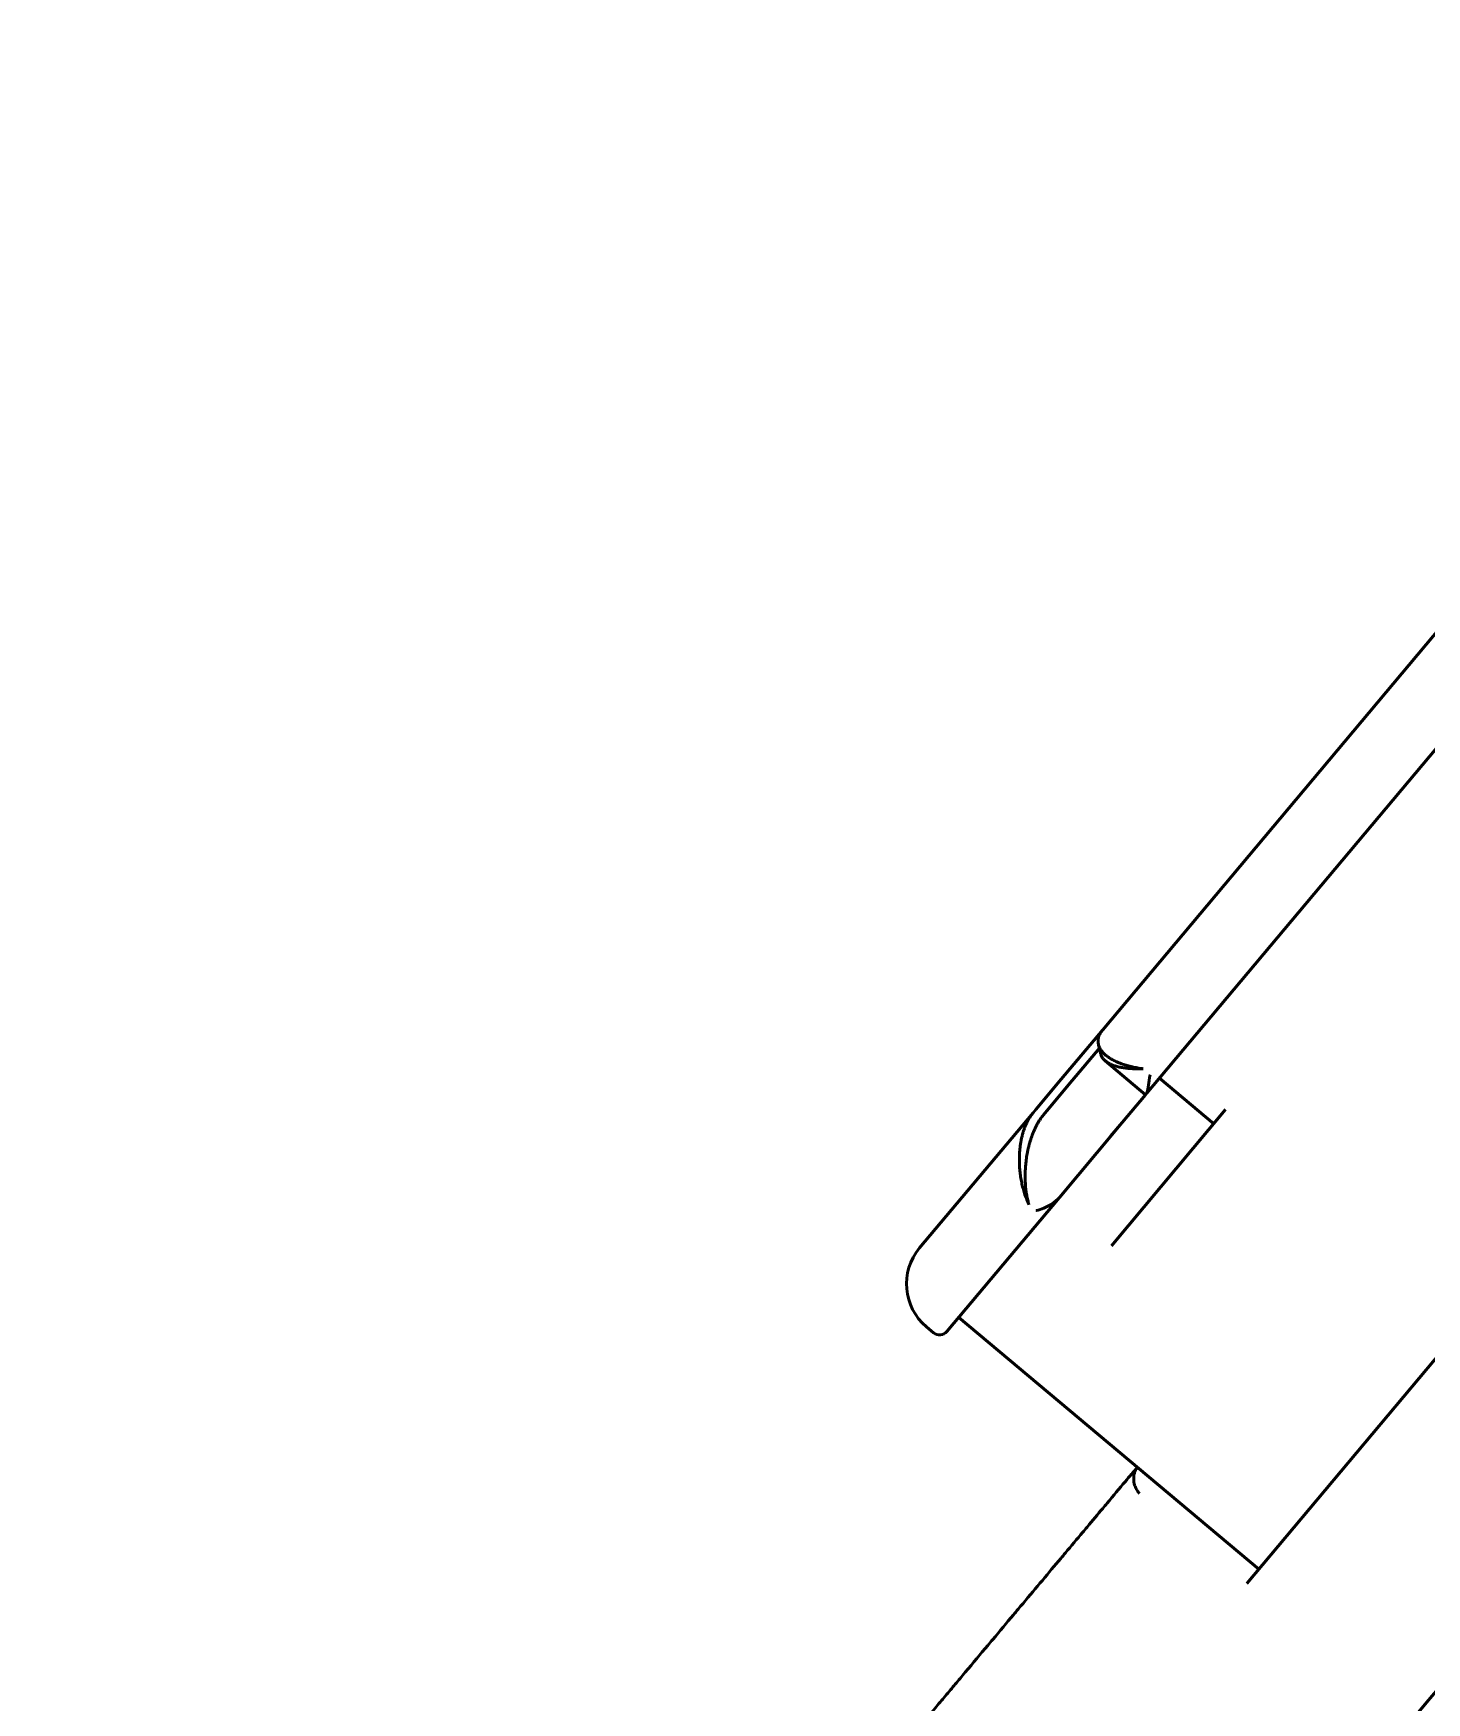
# Model space of a CAD drawing. Header units: millimetres. Extents: x 36 to 3196, y 27 to 5967.
# Drawn here: x 349.2 to 423.9, y 4257.8 to 4347.3 of the extents above; entities that cross this region are included whole.
import ezdxf

# ---------------------------------------------------------------- set-up
doc = ezdxf.new("R2010")
doc.units = ezdxf.units.MM
doc.layers.add('외형선(ISO)', color=7, linetype='Continuous', lineweight=50)

msp = doc.modelspace()

# ---------------------------------------------------------------- linework, layer by layer
at = {"layer": '외형선(ISO)'}
for p, q in [((415.0663, 4265.2219), (483.9712, 4347.3395)), ((415.0663, 4265.2219), (483.9712, 4347.3395)), ((449.5547, 4345.2166), (406.504, 4293.9108)), ((453.0533, 4343.1632), (408.8534, 4290.4879)), ((423.8758, 4257.8298), (492.7807, 4339.9475)), ((406.504, 4293.9108), (404.2832, 4291.2641)), ((406.3261, 4292.9209), (404.8728, 4291.189)), ((406.4128, 4292.5815), (406.2781, 4293.1086)), ((406.6421, 4292.2392), (408.8022, 4290.4267)), ((404.2832, 4291.2641), (402.9148, 4289.6334)), ((403.5044, 4289.5582), (404.8728, 4291.189)), ((409.5477, 4291.3152), (412.4587, 4288.8726)), ((407.554, 4288.9392), (408.8022, 4290.4267)), ((408.8022, 4290.4267), (407.554, 4288.9392)), ((408.8534, 4290.4879), (408.8022, 4290.4267)), ((402.7728, 4289.4642), (396.6846, 4282.2085)), ((402.9148, 4289.6334), (402.7728, 4289.4642)), ((403.5044, 4289.5582), (403.3341, 4289.3551)), ((406.9685, 4282.3297), (413.0949, 4289.6309)), ((407.554, 4288.9392), (406.1856, 4287.3084)), ((406.9311, 4288.1969), (407.554, 4288.9392)), ((406.1856, 4287.3084), (404.1851, 4284.9243)), ((404.1851, 4284.9243), (398.1418, 4277.7223)), ((397.0544, 4277.982), (397.4374, 4277.6606)), ((414.8716, 4264.9898), (398.7846, 4278.4883)), ((408.3602, 4270.4535), (408.3599, 4270.4531)), ((415.0663, 4265.2219), (414.2292, 4264.2243)), ((423.8758, 4257.8298), (398.3948, 4227.4627))]:
    msp.add_line(p, q, dxfattribs=at)
for centre, radius, start, end in [((398.9828, 4280.2802), 3, 140, 230), ((397.7588, 4278.0437), 0.5, 230, 320)]:
    msp.add_arc(centre, radius, start, end, dxfattribs=at)
for points, knots in [([(408.6666, 4291.821), (408.6544, 4291.8226), (408.6419, 4291.8243), (408.6295, 4291.826), (408.6171, 4291.8277), (408.6048, 4291.8294), (408.5925, 4291.8311), (408.5679, 4291.8347), (408.5433, 4291.8383), (408.519, 4291.842), (408.4702, 4291.8495), (408.4219, 4291.8575), (408.3742, 4291.8659), (408.2787, 4291.8828), (408.1851, 4291.9015), (408.0936, 4291.9221), (408.0021, 4291.9427), (407.9125, 4291.9652), (407.8251, 4291.9896), (407.7814, 4292.0018), (407.7381, 4292.0145), (407.6954, 4292.0277), (407.6528, 4292.041), (407.6106, 4292.0547), (407.569, 4292.0689), (407.5274, 4292.0832), (407.4863, 4292.0979), (407.4461, 4292.1131), (407.4059, 4292.1283), (407.3664, 4292.1439), (407.3277, 4292.1601), (407.2503, 4292.1923), (407.1759, 4292.2264), (407.1048, 4292.2625), (407.0336, 4292.2985), (406.9656, 4292.3365), (406.9011, 4292.3767), (406.8366, 4292.4168), (406.7754, 4292.459), (406.7181, 4292.5036), (406.6895, 4292.5259), (406.6617, 4292.5488), (406.6351, 4292.5723), (406.6084, 4292.5957), (406.583, 4292.6196), (406.5588, 4292.644), (406.5346, 4292.6684), (406.5116, 4292.6932), (406.4899, 4292.7186), (406.4683, 4292.7439), (406.4479, 4292.7697), (406.4289, 4292.796), (406.4098, 4292.8223), (406.3922, 4292.8491), (406.3759, 4292.8765), (406.3597, 4292.9038), (406.3448, 4292.9317), (406.3315, 4292.9602), (406.3182, 4292.9886), (406.3065, 4293.0176), (406.2963, 4293.0473), (406.2862, 4293.077), (406.2778, 4293.1071), (406.2713, 4293.1374), (406.2647, 4293.1678), (406.26, 4293.1985), (406.2571, 4293.2295), (406.2543, 4293.2606), (406.2533, 4293.292), (406.2543, 4293.3238), (406.2554, 4293.3555), (406.2584, 4293.3877), (406.2636, 4293.4201), (406.2688, 4293.4526), (406.2761, 4293.4857), (406.2856, 4293.5185), (406.2951, 4293.5514), (406.3067, 4293.5843), (406.3205, 4293.6171), (406.3343, 4293.6499), (406.3502, 4293.6826), (406.3683, 4293.7153), (406.4045, 4293.7807), (406.4496, 4293.8459), (406.504, 4293.9108)], [-1, -1, -1, -1, -0.9921875, -0.9921875, -0.9921875, -0.984375, -0.984375, -0.984375, -0.96875, -0.96875, -0.96875, -0.9375, -0.9375, -0.9375, -0.875, -0.875, -0.875, -0.8125, -0.8125, -0.8125, -0.78125, -0.78125, -0.78125, -0.75, -0.75, -0.75, -0.71875, -0.71875, -0.71875, -0.6875, -0.6875, -0.6875, -0.625, -0.625, -0.625, -0.5625, -0.5625, -0.5625, -0.5, -0.5, -0.5, -0.46875, -0.46875, -0.46875, -0.4375, -0.4375, -0.4375, -0.40625, -0.40625, -0.40625, -0.375, -0.375, -0.375, -0.34375, -0.34375, -0.34375, -0.3125, -0.3125, -0.3125, -0.28125, -0.28125, -0.28125, -0.25, -0.25, -0.25, -0.21875, -0.21875, -0.21875, -0.1875, -0.1875, -0.1875, -0.15625, -0.15625, -0.15625, -0.125, -0.125, -0.125, -0.09375, -0.09375, -0.09375, -0.0625, -0.0625, -0.0625, 0, 0, 0, 0]), ([(406.4128, 4292.5815), (406.4173, 4292.564), (406.4226, 4292.5468), (406.4287, 4292.5299), (406.4375, 4292.5056), (406.4479, 4292.4821), (406.4598, 4292.4594), (406.4717, 4292.4366), (406.485, 4292.4145), (406.4998, 4292.3932), (406.5145, 4292.3718), (406.5306, 4292.3511), (406.5481, 4292.3311), (406.5655, 4292.311), (406.5842, 4292.2916), (406.6042, 4292.2728), (406.6242, 4292.2541), (406.6455, 4292.2359), (406.668, 4292.2183), (406.6904, 4292.2007), (406.7141, 4292.1837), (406.7389, 4292.1673), (406.7638, 4292.1509), (406.7897, 4292.1351), (406.8165, 4292.12), (406.8701, 4292.0899), (406.9274, 4292.0623), (406.9881, 4292.0371), (407.0488, 4292.0119), (407.1129, 4291.989), (407.1801, 4291.9684), (407.2472, 4291.9477), (407.3176, 4291.9292), (407.3909, 4291.9129), (407.4275, 4291.9047), (407.4649, 4291.897), (407.5031, 4291.8899), (407.5412, 4291.8828), (407.5802, 4291.8761), (407.6197, 4291.87), (407.6592, 4291.8639), (407.6993, 4291.8584), (407.7399, 4291.8533), (407.7805, 4291.8483), (407.8216, 4291.8438), (407.8632, 4291.8398), (407.9465, 4291.8318), (408.0318, 4291.8258), (408.1191, 4291.8217), (408.2064, 4291.8177), (408.2957, 4291.8157), (408.3869, 4291.8155), (408.4326, 4291.8155), (408.4787, 4291.8159), (408.5253, 4291.8168), (408.5486, 4291.8172), (408.5721, 4291.8178), (408.5957, 4291.8185), (408.6074, 4291.8189), (408.6193, 4291.8192), (408.6311, 4291.8196), (408.6429, 4291.8201), (408.6549, 4291.8205), (408.6666, 4291.821)], [-0.74049094, -0.74049094, -0.74049094, -0.74049094, -0.71875, -0.71875, -0.71875, -0.6875, -0.6875, -0.6875, -0.65625, -0.65625, -0.65625, -0.625, -0.625, -0.625, -0.59375, -0.59375, -0.59375, -0.5625, -0.5625, -0.5625, -0.53125, -0.53125, -0.53125, -0.5, -0.5, -0.5, -0.4375, -0.4375, -0.4375, -0.375, -0.375, -0.375, -0.3125, -0.3125, -0.3125, -0.28125, -0.28125, -0.28125, -0.25, -0.25, -0.25, -0.21875, -0.21875, -0.21875, -0.1875, -0.1875, -0.1875, -0.125, -0.125, -0.125, -0.0625, -0.0625, -0.0625, -0.03125, -0.03125, -0.03125, -0.015625, -0.015625, -0.015625, -0.0078125, -0.0078125, -0.0078125, 0, 0, 0, 0]), ([(408.8534, 4290.4879), (408.8693, 4290.5067), (408.8822, 4290.5378), (408.9144, 4290.6618), (408.9305, 4290.7797), (408.9767, 4291.0978), (409.0057, 4291.2877), (409.0488, 4291.4952), (409.0492, 4291.4974), (409.0497, 4291.4996)], [0.62041888, 0.62041888, 0.62041888, 0.62041888, 0.66751891, 0.66751891, 0.75055806, 0.75055806, 0.83624971, 0.83624971, 0.83715865, 0.83715865, 0.83715865, 0.83715865]), ([(402.7728, 4289.4642), (402.7076, 4289.3865), (402.647, 4289.3026), (402.5905, 4289.2131), (402.5623, 4289.1684), (402.5351, 4289.1222), (402.5089, 4289.0746), (402.4828, 4289.027), (402.4576, 4288.9781), (402.4335, 4288.9277), (402.4094, 4288.8774), (402.3861, 4288.8255), (402.3643, 4288.7732), (402.3425, 4288.7209), (402.3219, 4288.6678), (402.3025, 4288.6142), (402.2831, 4288.5605), (402.2649, 4288.5063), (402.2478, 4288.4514), (402.2307, 4288.3966), (402.2146, 4288.3411), (402.1997, 4288.2851), (402.1847, 4288.2291), (402.1708, 4288.1724), (402.158, 4288.1154), (402.1451, 4288.0584), (402.1334, 4288.0014), (402.1228, 4287.9444), (402.1122, 4287.8875), (402.1026, 4287.8305), (402.094, 4287.7735), (402.0854, 4287.7166), (402.0778, 4287.6596), (402.0712, 4287.6027), (402.0645, 4287.5458), (402.0588, 4287.4888), (402.0539, 4287.4319), (402.0491, 4287.375), (402.0451, 4287.3181), (402.042, 4287.2612), (402.0389, 4287.2043), (402.0367, 4287.1474), (402.0353, 4287.0905), (402.0339, 4287.0336), (402.0333, 4286.977), (402.0336, 4286.9208), (402.0341, 4286.8085), (402.0377, 4286.6977), (402.0442, 4286.5885), (402.0507, 4286.4792), (402.0601, 4286.3713), (402.0722, 4286.2649), (402.0842, 4286.1584), (402.099, 4286.0532), (402.1163, 4285.9494), (402.125, 4285.8975), (402.1343, 4285.8458), (402.1442, 4285.7946), (402.1542, 4285.7433), (402.1648, 4285.6923), (402.176, 4285.6417), (402.1871, 4285.5912), (402.1989, 4285.5413), (402.2112, 4285.4919), (402.2236, 4285.4425), (402.2364, 4285.3936), (402.2499, 4285.3453), (402.2767, 4285.2487), (402.3058, 4285.1541), (402.337, 4285.0617), (402.3683, 4284.9692), (402.4016, 4284.8788), (402.4371, 4284.7904), (402.4549, 4284.7462), (402.4732, 4284.7025), (402.492, 4284.6594), (402.5014, 4284.6378), (402.511, 4284.6163), (402.5206, 4284.595), (402.5255, 4284.5844), (402.5304, 4284.5737), (402.5353, 4284.5631), (402.5402, 4284.5525), (402.5451, 4284.5419), (402.5501, 4284.5315)], [-1, -1, -1, -1, -0.9375, -0.9375, -0.9375, -0.90625, -0.90625, -0.90625, -0.875, -0.875, -0.875, -0.84375, -0.84375, -0.84375, -0.8125, -0.8125, -0.8125, -0.78125, -0.78125, -0.78125, -0.75, -0.75, -0.75, -0.71875, -0.71875, -0.71875, -0.6875, -0.6875, -0.6875, -0.65625, -0.65625, -0.65625, -0.625, -0.625, -0.625, -0.59375, -0.59375, -0.59375, -0.5625, -0.5625, -0.5625, -0.53125, -0.53125, -0.53125, -0.5, -0.5, -0.5, -0.4375, -0.4375, -0.4375, -0.375, -0.375, -0.375, -0.3125, -0.3125, -0.3125, -0.28125, -0.28125, -0.28125, -0.25, -0.25, -0.25, -0.21875, -0.21875, -0.21875, -0.1875, -0.1875, -0.1875, -0.125, -0.125, -0.125, -0.0625, -0.0625, -0.0625, -0.03125, -0.03125, -0.03125, -0.015625, -0.015625, -0.015625, -0.0078125, -0.0078125, -0.0078125, 0, 0, 0, 0]), ([(402.5501, 4284.5315), (402.5471, 4284.5415), (402.544, 4284.5517), (402.5411, 4284.5618), (402.5381, 4284.572), (402.5352, 4284.5822), (402.5323, 4284.5925), (402.5265, 4284.6129), (402.5208, 4284.6335), (402.5153, 4284.6543), (402.5042, 4284.6957), (402.4936, 4284.7377), (402.4836, 4284.7802), (402.4636, 4284.8652), (402.4456, 4284.9523), (402.4297, 4285.0415), (402.4139, 4285.1307), (402.4001, 4285.2219), (402.3886, 4285.3153), (402.3828, 4285.362), (402.3775, 4285.4093), (402.3728, 4285.4571), (402.3681, 4285.5049), (402.3639, 4285.5532), (402.3604, 4285.6022), (402.3568, 4285.6511), (402.3538, 4285.7006), (402.3513, 4285.7503), (402.3489, 4285.8), (402.3471, 4285.8501), (402.3459, 4285.9005), (402.3434, 4286.0013), (402.3433, 4286.1034), (402.3457, 4286.207), (402.3481, 4286.3106), (402.353, 4286.4156), (402.3605, 4286.5221), (402.3681, 4286.6286), (402.3783, 4286.7367), (402.3914, 4286.8464), (402.3979, 4286.9012), (402.4052, 4286.9566), (402.4133, 4287.0122), (402.4214, 4287.0679), (402.4301, 4287.1235), (402.4397, 4287.1792), (402.4492, 4287.2349), (402.4594, 4287.2906), (402.4705, 4287.3464), (402.4815, 4287.4022), (402.4933, 4287.458), (402.5059, 4287.5138), (402.5185, 4287.5697), (402.5319, 4287.6256), (402.5462, 4287.6815), (402.5605, 4287.7375), (402.5756, 4287.7934), (402.5916, 4287.8495), (402.6077, 4287.9055), (402.6246, 4287.9615), (402.6425, 4288.0177), (402.6605, 4288.0738), (402.6793, 4288.1297), (402.6989, 4288.1849), (402.7186, 4288.2401), (402.739, 4288.2948), (402.7604, 4288.349), (402.7817, 4288.4031), (402.804, 4288.4567), (402.8272, 4288.5098), (402.8503, 4288.5628), (402.8744, 4288.6153), (402.8995, 4288.6671), (402.9246, 4288.719), (402.9508, 4288.7704), (402.9776, 4288.8204), (403.0045, 4288.8703), (403.032, 4288.919), (403.0603, 4288.9663), (403.0885, 4289.0136), (403.1174, 4289.0596), (403.1471, 4289.1042), (403.2064, 4289.1934), (403.2687, 4289.2772), (403.3341, 4289.3551)], [-1, -1, -1, -1, -0.9921875, -0.9921875, -0.9921875, -0.984375, -0.984375, -0.984375, -0.96875, -0.96875, -0.96875, -0.9375, -0.9375, -0.9375, -0.875, -0.875, -0.875, -0.8125, -0.8125, -0.8125, -0.78125, -0.78125, -0.78125, -0.75, -0.75, -0.75, -0.71875, -0.71875, -0.71875, -0.6875, -0.6875, -0.6875, -0.625, -0.625, -0.625, -0.5625, -0.5625, -0.5625, -0.5, -0.5, -0.5, -0.46875, -0.46875, -0.46875, -0.4375, -0.4375, -0.4375, -0.40625, -0.40625, -0.40625, -0.375, -0.375, -0.375, -0.34375, -0.34375, -0.34375, -0.3125, -0.3125, -0.3125, -0.28125, -0.28125, -0.28125, -0.25, -0.25, -0.25, -0.21875, -0.21875, -0.21875, -0.1875, -0.1875, -0.1875, -0.15625, -0.15625, -0.15625, -0.125, -0.125, -0.125, -0.09375, -0.09375, -0.09375, -0.0625, -0.0625, -0.0625, 0, 0, 0, 0]), ([(404.1851, 4284.9243), (404.0745, 4284.7926), (403.9322, 4284.6706), (403.5011, 4284.3905), (403.2048, 4284.2754), (402.9365, 4284.2109), (402.9348, 4284.2105), (402.9331, 4284.2101)], [-0.21374523, -0.21374523, -0.21374523, -0.21374523, -0.13256829, -0.13256829, 0, 0, 0.00085678, 0.00085678, 0.00085678, 0.00085678]), ([(408.3599, 4270.4531), (408.1537, 4270.2074), (407.9347, 4269.9464), (407.704, 4269.6715), (407.4014, 4269.3108), (407.0787, 4268.9263), (406.7383, 4268.5206), (406.6625, 4268.4303), (406.5858, 4268.3389), (406.5083, 4268.2464), (406.2377, 4267.924), (405.9568, 4267.5893), (405.6668, 4267.2436), (405.5864, 4267.1478), (405.5053, 4267.0512), (405.4236, 4266.9537), (405.1257, 4266.5988), (404.8188, 4266.233), (404.5043, 4265.8582), (404.4209, 4265.7588), (404.337, 4265.6589), (404.2527, 4265.5583), (403.9312, 4265.1751), (403.6022, 4264.7832), (403.2675, 4264.3842), (403.1827, 4264.2832), (403.0976, 4264.1818), (403.0121, 4264.0799), (402.6712, 4263.6736), (402.3244, 4263.2603), (401.9711, 4262.8393), (401.8858, 4262.7376), (401.8001, 4262.6355), (401.714, 4262.5329), (401.354, 4262.1039), (400.987, 4261.6664), (400.6072, 4261.2138), (400.5198, 4261.1097), (400.4318, 4261.0048), (400.3431, 4260.899), (399.9537, 4260.4351), (399.551, 4259.9551), (399.1317, 4259.4553), (399.0399, 4259.346), (398.9474, 4259.2357), (398.854, 4259.1245), (398.6855, 4258.9236), (398.5144, 4258.7197), (398.341, 4258.5131), (398.2469, 4258.401), (398.1522, 4258.288), (398.0569, 4258.1744), (397.879, 4257.9625), (397.6991, 4257.7481), (397.5175, 4257.5317), (397.4223, 4257.4182), (397.3266, 4257.3041), (397.2305, 4257.1896), (397.0452, 4256.9688), (396.8585, 4256.7463), (396.6706, 4256.5223), (396.3851, 4256.1821), (396.0968, 4255.8385), (395.8058, 4255.4917), (395.7107, 4255.3784), (395.6154, 4255.2648), (395.5197, 4255.1508), (395.0299, 4254.567), (394.5327, 4253.9745), (394.0263, 4253.3709), (393.9318, 4253.2584), (393.8371, 4253.1455), (393.7421, 4253.0323), (393.2275, 4252.419), (392.7032, 4251.7942), (392.1671, 4251.1553), (392.0727, 4251.0429), (391.9781, 4250.93), (391.883, 4250.8167), (391.3379, 4250.1671), (390.7807, 4249.503), (390.2093, 4248.8221), (390.1146, 4248.7093), (390.0196, 4248.596), (389.9241, 4248.4822), (389.3431, 4247.7898), (388.7476, 4247.0801), (388.1373, 4246.3528), (388.0424, 4246.2396), (387.947, 4246.126), (387.8514, 4246.012), (386.5153, 4244.4197), (385.1097, 4242.7447), (383.6397, 4240.9927), (383.5461, 4240.8812), (383.4522, 4240.7693), (383.3581, 4240.6572), (382.6602, 4239.8254), (381.9479, 4238.9765), (381.2219, 4238.1113), (381.1301, 4238.002), (381.0382, 4237.8923), (380.946, 4237.7825), (380.2104, 4236.9058), (379.4609, 4236.0126), (378.6973, 4235.1026), (378.6079, 4234.9961), (378.5184, 4234.8894), (378.4287, 4234.7825), (377.6553, 4233.8608), (376.8674, 4232.9218), (376.0633, 4231.9635), (375.9767, 4231.8603), (375.8899, 4231.7568), (375.8029, 4231.6532), (374.9886, 4230.6828), (374.1578, 4229.6927), (373.3094, 4228.6816), (373.2257, 4228.5819), (373.1419, 4228.4819), (373.0579, 4228.3818), (372.199, 4227.3582), (371.3221, 4226.3132), (370.4266, 4225.246), (370.3463, 4225.1503), (370.2659, 4225.0544), (370.1853, 4224.9584), (369.2791, 4223.8784), (368.3539, 4222.7758), (367.409, 4221.6498), (367.3326, 4221.5587), (367.2561, 4221.4675), (367.1794, 4221.3762), (366.2238, 4220.2372), (365.2481, 4219.0744), (364.2521, 4217.8875), (364.1802, 4217.8018), (364.1082, 4217.716), (364.0361, 4217.6301), (363.5687, 4217.073), (363.0969, 4216.5107), (362.6206, 4215.9432), (362.5512, 4215.8605), (362.4817, 4215.7776), (362.4121, 4215.6947), (361.9305, 4215.1207), (361.4444, 4214.5414), (360.9545, 4213.9576), (360.8879, 4213.8782), (360.8212, 4213.7987), (360.7545, 4213.7192), (359.6975, 4212.4595), (358.6231, 4211.1792), (357.5309, 4209.8775), (357.4705, 4209.8055), (357.4101, 4209.7335), (357.3496, 4209.6614), (356.2467, 4208.3471), (355.1256, 4207.011), (353.9864, 4205.6533), (353.9328, 4205.5895), (353.8793, 4205.5256), (353.8256, 4205.4617), (352.302, 4203.646), (350.746, 4201.7916), (349.1573, 4199.8982)], [0, 0, 0, 0, 0.00724407, 0.00724407, 0.00724407, 0.01674747, 0.01674747, 0.01674747, 0.01886447, 0.01886447, 0.01886447, 0.02625033, 0.02625033, 0.02625033, 0.0282967, 0.0282967, 0.0282967, 0.03575313, 0.03575313, 0.03575313, 0.03772894, 0.03772894, 0.03772894, 0.04525592, 0.04525592, 0.04525592, 0.04716117, 0.04716117, 0.04716117, 0.05475873, 0.05475873, 0.05475873, 0.05659341, 0.05659341, 0.05659341, 0.06426147, 0.06426147, 0.06426147, 0.06602564, 0.06602564, 0.06602564, 0.07376453, 0.07376453, 0.07376453, 0.07545788, 0.07545788, 0.07545788, 0.07851566, 0.07851566, 0.07851566, 0.08017399, 0.08017399, 0.08017399, 0.08326708, 0.08326708, 0.08326708, 0.08489011, 0.08489011, 0.08489011, 0.08801857, 0.08801857, 0.08801857, 0.09276993, 0.09276993, 0.09276993, 0.09432234, 0.09432234, 0.09432234, 0.1022727, 0.1022727, 0.1022727, 0.10375458, 0.10375458, 0.10375458, 0.11177552, 0.11177552, 0.11177552, 0.11318681, 0.11318681, 0.11318681, 0.1212783, 0.1212783, 0.1212783, 0.12261905, 0.12261905, 0.12261905, 0.13078111, 0.13078111, 0.13078111, 0.13205128, 0.13205128, 0.13205128, 0.14978671, 0.14978671, 0.14978671, 0.15091575, 0.15091575, 0.15091575, 0.15928951, 0.15928951, 0.15928951, 0.16034799, 0.16034799, 0.16034799, 0.16879231, 0.16879231, 0.16879231, 0.16978022, 0.16978022, 0.16978022, 0.17829511, 0.17829511, 0.17829511, 0.17921245, 0.17921245, 0.17921245, 0.18779791, 0.18779791, 0.18779791, 0.18864469, 0.18864469, 0.18864469, 0.19730071, 0.19730071, 0.19730071, 0.19807692, 0.19807692, 0.19807692, 0.2068035, 0.2068035, 0.2068035, 0.20750916, 0.20750916, 0.20750916, 0.21630633, 0.21630633, 0.21630633, 0.21694139, 0.21694139, 0.21694139, 0.22105765, 0.22105765, 0.22105765, 0.22165751, 0.22165751, 0.22165751, 0.22580924, 0.22580924, 0.22580924, 0.22637363, 0.22637363, 0.22637363, 0.23531187, 0.23531187, 0.23531187, 0.23580586, 0.23580586, 0.23580586, 0.24481471, 0.24481471, 0.24481471, 0.2452381, 0.2452381, 0.2452381, 0.25726797, 0.25726797, 0.25726797, 0.25726797]), ([(408.3564, 4270.4488), (408.3527, 4270.4441), (408.3417, 4270.4302), (408.3158, 4270.3915), (408.3042, 4270.3728), (408.2719, 4270.3148), (408.2506, 4270.2707), (408.2111, 4270.164), (408.1941, 4270.1029), (408.1689, 4269.9614), (408.1625, 4269.8778), (408.1705, 4269.6943), (408.1866, 4269.5961), (408.2415, 4269.4168), (408.2749, 4269.3401), (408.3534, 4269.2015), (408.3987, 4269.1385), (408.4605, 4269.0695), (408.4721, 4269.0571), (408.4839, 4269.0452)], [0.000001, 0.000001, 0.000001, 0.000001, 0.01888787, 0.01888787, 0.03068481, 0.03068481, 0.04931936, 0.04931936, 0.06915167, 0.06915167, 0.09261067, 0.09261067, 0.11800818, 0.11800818, 0.13929902, 0.13929902, 0.16007997, 0.16007997, 0.16471223, 0.16471223, 0.16471223, 0.16471223])]:
    msp.add_open_spline(points, degree=3, knots=knots, dxfattribs=at)
msp.add_open_spline([(408.3564, 4270.4488), (408.3575, 4270.4503), (408.3587, 4270.4517), (408.3599, 4270.4531)], degree=3, dxfattribs=at)

doc.saveas('drawing.dxf')
